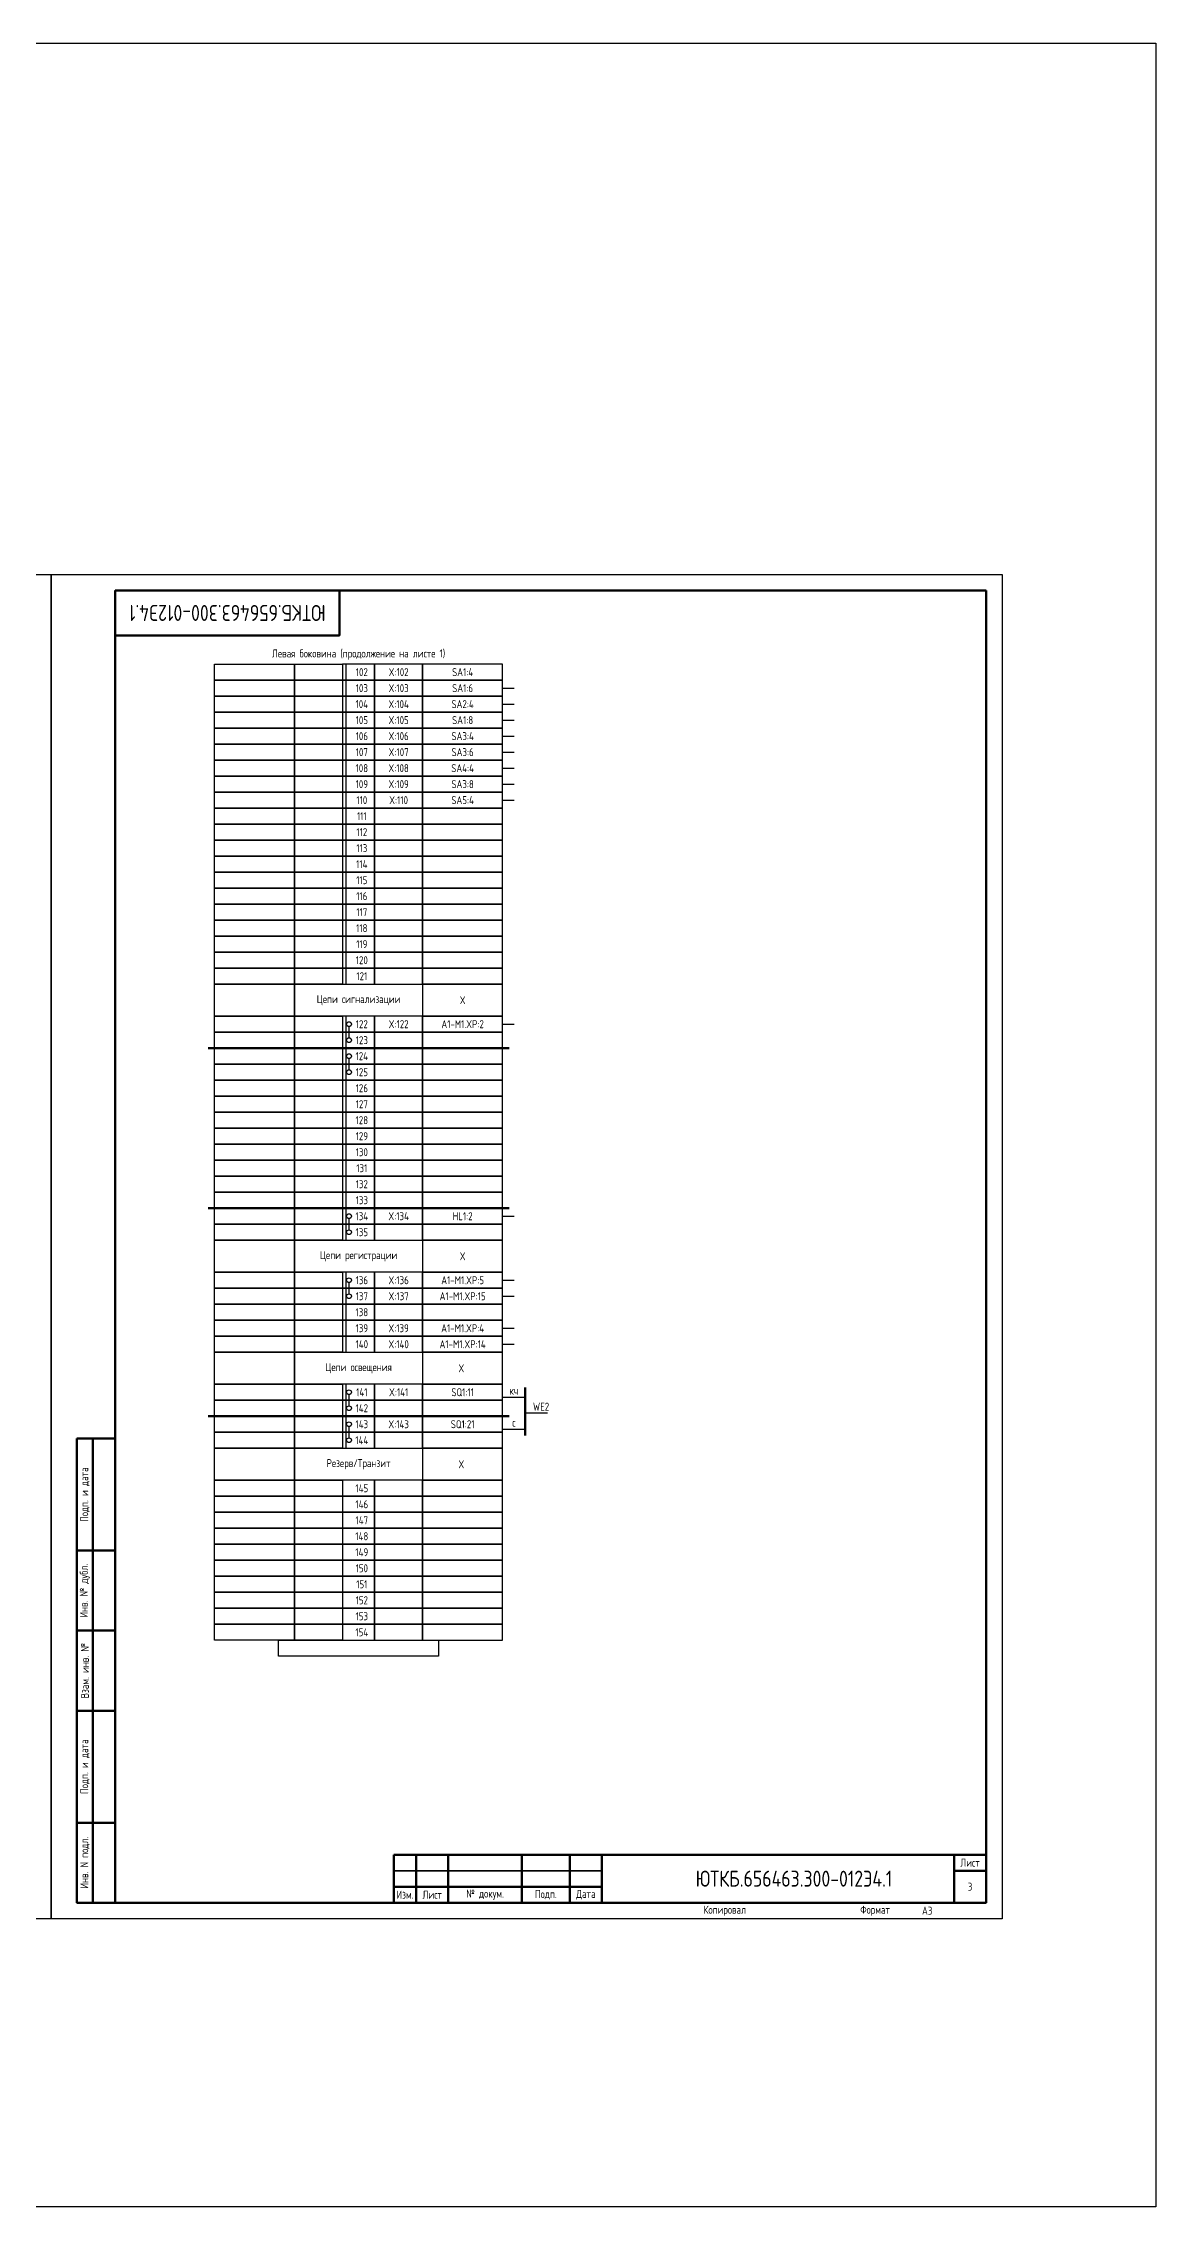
# Model space of a CAD drawing. Header units: millimetres. Extents: x -863 to 2619, y -90 to 586.
# Drawn here: x 2272 to 2619, y -90 to 586 of the extents above; entities that cross this region are included whole.
import ezdxf

# ---------------------------------------------------------------- set-up
doc = ezdxf.new("R2010")
doc.units = ezdxf.units.MM
doc.styles.add('Gost_type_A', font='GOST_A.TTF')

# ---------------------------------------------------------------- blocks, each defined once
blk = doc.blocks.new('Штамп левый нижний')
at = {"lineweight": 50}
for points in [[(-12, 145), (-7, 145), (-7, 110), (-12, 110)], [(-7, 145), (0, 145), (0, 110), (-7, 110)], [(-12, 110), (-7, 110), (-7, 85), (-12, 85)], [(-7, 110), (0, 110), (0, 85), (-7, 85)], [(-12, 85), (-7, 85), (-7, 60), (-12, 60)], [(-7, 85), (0, 85), (0, 60), (-7, 60)], [(-12, 60), (-7, 60), (-7, 25), (-12, 25)], [(-7, 60), (0, 60), (0, 25), (-7, 25)], [(-12, 25), (-7, 25), (-7, 0), (-12, 0)], [(-7, 25), (0, 25), (0, 0), (-7, 0)]]:
    blk.add_lwpolyline(points, close=True, dxfattribs=at)
at = {"char_height": 2.5, "attachment_point": 5, "rotation": 90, "style": 'Gost_type_A'}
for s, insert, width in [('Подп. и дата', (-9.5, 127.5), 35), ('Инв. № дубл.', (-9.5, 97.5), 25), ('Взам. инв. №', (-9.5, 72.5), 25), ('Подп. и дата', (-9.5, 42.5), 35), ('Инв. N подл.', (-9.5, 12.5), 25)]:
    blk.add_mtext(s, dxfattribs=dict(at, insert=insert, width=width))
blk = doc.blocks.new('Штамп угловой верхний')
at = {"lineweight": 50}
blk.add_lwpolyline([(0, 0), (70, 0), (70, -14), (0, -14)], close=True, dxfattribs=at)
blk = doc.blocks.new('Штамп малый нижний')
at = {"lineweight": 50}
for points in [[(-185, 15), (-178, 15), (-178, 5), (-185, 5)], [(-178, 15), (-168, 15), (-168, 5), (-178, 5)], [(-168, 15), (-145, 15), (-145, 5), (-168, 5)], [(-145, 15), (-130, 15), (-130, 5), (-145, 5)], [(-130, 15), (-120, 15), (-120, 5), (-130, 5)], [(-120, 15), (-10, 15), (-10, 0), (-120, 0)], [(-10, 15), (0, 15), (0, 10), (-10, 10)], [(-10, 10), (0, 10), (0, 0), (-10, 0)], [(-185, 5), (-178, 5), (-178, 0), (-185, 0)], [(-178, 5), (-168, 5), (-168, 0), (-178, 0)], [(-168, 5), (-145, 5), (-145, 0), (-168, 0)], [(-145, 5), (-130, 5), (-130, 0), (-145, 0)], [(-130, 5), (-120, 5), (-120, 0), (-130, 0)]]:
    blk.add_lwpolyline(points, close=True, dxfattribs=at)
for points in [[(-185, 15), (-178, 15), (-178, 10), (-185, 10)], [(-178, 15), (-168, 15), (-168, 10), (-178, 10)], [(-168, 15), (-145, 15), (-145, 10), (-168, 10)], [(-145, 15), (-130, 15), (-130, 10), (-145, 10)], [(-130, 15), (-120, 15), (-120, 10), (-130, 10)], [(-185, 10), (-178, 10), (-178, 5), (-185, 5)], [(-178, 10), (-168, 10), (-168, 5), (-178, 5)], [(-168, 10), (-145, 10), (-145, 5), (-168, 5)], [(-145, 10), (-130, 10), (-130, 5), (-145, 5)], [(-130, 10), (-120, 10), (-120, 5), (-130, 5)]]:
    blk.add_lwpolyline(points, close=True)
at = {"char_height": 2.5, "style": 'Gost_type_A'}
for s, insert, width, attachment_point in [('Лист', (-5, 12.5), 10, 5), ('Изм.', (-181.5, 2.5), 7, 5), ('Лист', (-173, 2.5), 10, 5), ('№ докум.', (-156.5, 2.5), 23, 5), ('Подп.', (-137.5, 2.5), 15, 5), ('Дата', (-125, 2.5), 10, 5), ('Копировал', (-75, -2.53), 13.1202, 6), ('Формат', (-30, -2.53), 13.1202, 6)]:
    blk.add_mtext(s, dxfattribs=dict(at, insert=insert, width=width, attachment_point=attachment_point))

msp = doc.modelspace()

# ---------------------------------------------------------------- linework, layer by layer
for p, q in [((2366, 392), (2366, 292)), ((2415, 384.5), (2418.62, 384.5)), ((2415, 379.5), (2418.62, 379.5)), ((2415, 374.5), (2418.62, 374.5)), ((2415, 369.5), (2418.62, 369.5)), ((2415, 364.5), (2418.62, 364.5)), ((2415, 359.5), (2418.62, 359.5)), ((2415, 354.5), (2418.62, 354.5)), ((2415, 349.5), (2418.62, 349.5)), ((2366, 282), (2366, 212)), ((2367, 275.25), (2367, 278.75)), ((2415, 279.5), (2418.62, 279.5)), ((2367, 265.25), (2367, 268.75)), ((2367, 215.25), (2367, 218.75)), ((2415, 219.5), (2418.62, 219.5)), ((2366, 202), (2366, 177)), ((2367, 195.25), (2367, 198.75)), ((2415, 199.5), (2418.62, 199.5)), ((2415, 194.5), (2418.62, 194.5)), ((2415, 184.5), (2418.62, 184.5)), ((2415, 179.5), (2418.62, 179.5)), ((2366, 167), (2366, 157)), ((2367, 160.25), (2367, 163.75)), ((2415, 163), (2422, 163)), ((2366, 157), (2366, 147)), ((2429, 158), (2422, 158)), ((2367, 150.25), (2367, 153.75)), ((2415, 153), (2422, 153))]:
    msp.add_line(p, q)
at = {"lineweight": 50}
for p, q in [((2417, 272), (2323, 272)), ((2417, 222), (2323, 222)), ((2422, 151), (2422, 166)), ((2323, 157), (2417, 157))]:
    msp.add_line(p, q, dxfattribs=at)
for points in [[(-863, 586), (2619, 586), (2619, -90), (-863, -90)], [(2274, 420), (2274, 0), (1977, 0), (1977, 420)], [(2571, 420), (2571, 0), (2274, 0), (2274, 420)], [(2325, 392), (2350, 392), (2350, 387), (2325, 387)], [(2325, 387), (2350, 387), (2350, 382), (2325, 382)], [(2350, 392), (2365, 392), (2365, 387), (2350, 387)], [(2350, 387), (2365, 387), (2365, 382), (2350, 382)], [(2375, 392), (2365, 392), (2365, 387), (2375, 387)], [(2375, 387), (2365, 387), (2365, 382), (2375, 382)], [(2390, 392), (2375, 392), (2375, 387), (2390, 387)], [(2390, 387), (2375, 387), (2375, 382), (2390, 382)], [(2415, 392), (2390, 392), (2390, 387), (2415, 387)], [(2415, 387), (2390, 387), (2390, 382), (2415, 382)], [(2325, 382), (2350, 382), (2350, 377), (2325, 377)], [(2350, 382), (2365, 382), (2365, 377), (2350, 377)], [(2375, 382), (2365, 382), (2365, 377), (2375, 377)], [(2390, 382), (2375, 382), (2375, 377), (2390, 377)], [(2415, 382), (2390, 382), (2390, 377), (2415, 377)], [(2325, 377), (2350, 377), (2350, 372), (2325, 372)], [(2325, 372), (2350, 372), (2350, 367), (2325, 367)], [(2350, 377), (2365, 377), (2365, 372), (2350, 372)], [(2350, 372), (2365, 372), (2365, 367), (2350, 367)], [(2375, 377), (2365, 377), (2365, 372), (2375, 372)], [(2375, 372), (2365, 372), (2365, 367), (2375, 367)], [(2390, 377), (2375, 377), (2375, 372), (2390, 372)], [(2390, 372), (2375, 372), (2375, 367), (2390, 367)], [(2415, 377), (2390, 377), (2390, 372), (2415, 372)], [(2415, 372), (2390, 372), (2390, 367), (2415, 367)], [(2325, 367), (2350, 367), (2350, 362), (2325, 362)], [(2350, 367), (2365, 367), (2365, 362), (2350, 362)], [(2375, 367), (2365, 367), (2365, 362), (2375, 362)], [(2390, 367), (2375, 367), (2375, 362), (2390, 362)], [(2415, 367), (2390, 367), (2390, 362), (2415, 362)], [(2325, 362), (2350, 362), (2350, 357), (2325, 357)], [(2350, 362), (2365, 362), (2365, 357), (2350, 357)], [(2375, 362), (2365, 362), (2365, 357), (2375, 357)], [(2390, 362), (2375, 362), (2375, 357), (2390, 357)], [(2415, 362), (2390, 362), (2390, 357), (2415, 357)], [(2325, 357), (2350, 357), (2350, 352), (2325, 352)], [(2325, 352), (2350, 352), (2350, 347), (2325, 347)], [(2350, 357), (2365, 357), (2365, 352), (2350, 352)], [(2350, 352), (2365, 352), (2365, 347), (2350, 347)], [(2375, 357), (2365, 357), (2365, 352), (2375, 352)], [(2375, 352), (2365, 352), (2365, 347), (2375, 347)], [(2390, 357), (2375, 357), (2375, 352), (2390, 352)], [(2390, 352), (2375, 352), (2375, 347), (2390, 347)], [(2415, 357), (2390, 357), (2390, 352), (2415, 352)], [(2415, 352), (2390, 352), (2390, 347), (2415, 347)], [(2325, 347), (2350, 347), (2350, 342), (2325, 342)], [(2350, 347), (2365, 347), (2365, 342), (2350, 342)], [(2375, 347), (2365, 347), (2365, 342), (2375, 342)], [(2390, 347), (2375, 347), (2375, 342), (2390, 342)], [(2415, 347), (2390, 347), (2390, 342), (2415, 342)], [(2325, 342), (2350, 342), (2350, 337), (2325, 337)], [(2350, 342), (2365, 342), (2365, 337), (2350, 337)], [(2375, 342), (2365, 342), (2365, 337), (2375, 337)], [(2390, 342), (2375, 342), (2375, 337), (2390, 337)], [(2415, 342), (2390, 342), (2390, 337), (2415, 337)], [(2325, 337), (2350, 337), (2350, 332), (2325, 332)], [(2325, 332), (2350, 332), (2350, 327), (2325, 327)], [(2350, 337), (2365, 337), (2365, 332), (2350, 332)], [(2350, 332), (2365, 332), (2365, 327), (2350, 327)], [(2375, 337), (2365, 337), (2365, 332), (2375, 332)], [(2375, 332), (2365, 332), (2365, 327), (2375, 327)], [(2390, 337), (2375, 337), (2375, 332), (2390, 332)], [(2390, 332), (2375, 332), (2375, 327), (2390, 327)], [(2415, 337), (2390, 337), (2390, 332), (2415, 332)], [(2415, 332), (2390, 332), (2390, 327), (2415, 327)], [(2325, 327), (2350, 327), (2350, 322), (2325, 322)], [(2350, 327), (2365, 327), (2365, 322), (2350, 322)], [(2375, 327), (2365, 327), (2365, 322), (2375, 322)], [(2390, 327), (2375, 327), (2375, 322), (2390, 322)], [(2415, 327), (2390, 327), (2390, 322), (2415, 322)], [(2325, 322), (2350, 322), (2350, 317), (2325, 317)], [(2350, 322), (2365, 322), (2365, 317), (2350, 317)], [(2375, 322), (2365, 322), (2365, 317), (2375, 317)], [(2390, 322), (2375, 322), (2375, 317), (2390, 317)], [(2415, 322), (2390, 322), (2390, 317), (2415, 317)], [(2325, 317), (2350, 317), (2350, 312), (2325, 312)], [(2325, 312), (2350, 312), (2350, 307), (2325, 307)], [(2350, 317), (2365, 317), (2365, 312), (2350, 312)], [(2350, 312), (2365, 312), (2365, 307), (2350, 307)], [(2375, 317), (2365, 317), (2365, 312), (2375, 312)], [(2375, 312), (2365, 312), (2365, 307), (2375, 307)], [(2390, 317), (2375, 317), (2375, 312), (2390, 312)], [(2390, 312), (2375, 312), (2375, 307), (2390, 307)], [(2415, 317), (2390, 317), (2390, 312), (2415, 312)], [(2415, 312), (2390, 312), (2390, 307), (2415, 307)], [(2325, 307), (2350, 307), (2350, 302), (2325, 302)], [(2350, 307), (2365, 307), (2365, 302), (2350, 302)], [(2375, 307), (2365, 307), (2365, 302), (2375, 302)], [(2390, 307), (2375, 307), (2375, 302), (2390, 302)], [(2415, 307), (2390, 307), (2390, 302), (2415, 302)], [(2325, 302), (2350, 302), (2350, 297), (2325, 297)], [(2350, 302), (2365, 302), (2365, 297), (2350, 297)], [(2375, 302), (2365, 302), (2365, 297), (2375, 297)], [(2390, 302), (2375, 302), (2375, 297), (2390, 297)], [(2415, 302), (2390, 302), (2390, 297), (2415, 297)], [(2325, 297), (2350, 297), (2350, 292), (2325, 292)], [(2325, 292), (2350, 292), (2350, 282), (2325, 282)], [(2350, 297), (2365, 297), (2365, 292), (2350, 292)], [(2350, 292), (2390, 292), (2390, 282), (2350, 282)], [(2375, 297), (2365, 297), (2365, 292), (2375, 292)], [(2390, 297), (2375, 297), (2375, 292), (2390, 292)], [(2415, 297), (2390, 297), (2390, 292), (2415, 292)], [(2415, 292), (2390, 292), (2390, 282), (2415, 282)], [(2325, 282), (2350, 282), (2350, 277), (2325, 277)], [(2350, 282), (2365, 282), (2365, 277), (2350, 277)], [(2375, 282), (2365, 282), (2365, 277), (2375, 277)], [(2390, 282), (2375, 282), (2375, 277), (2390, 277)], [(2415, 282), (2390, 282), (2390, 277), (2415, 277)], [(2325, 277), (2350, 277), (2350, 272), (2325, 272)], [(2325, 272), (2350, 272), (2350, 267), (2325, 267)], [(2350, 277), (2365, 277), (2365, 272), (2350, 272)], [(2350, 272), (2365, 272), (2365, 267), (2350, 267)], [(2375, 277), (2365, 277), (2365, 272), (2375, 272)], [(2375, 272), (2365, 272), (2365, 267), (2375, 267)], [(2390, 277), (2375, 277), (2375, 272), (2390, 272)], [(2390, 272), (2375, 272), (2375, 267), (2390, 267)], [(2415, 277), (2390, 277), (2390, 272), (2415, 272)], [(2415, 272), (2390, 272), (2390, 267), (2415, 267)], [(2325, 267), (2350, 267), (2350, 262), (2325, 262)], [(2350, 267), (2365, 267), (2365, 262), (2350, 262)], [(2375, 267), (2365, 267), (2365, 262), (2375, 262)], [(2390, 267), (2375, 267), (2375, 262), (2390, 262)], [(2415, 267), (2390, 267), (2390, 262), (2415, 262)], [(2325, 262), (2350, 262), (2350, 257), (2325, 257)], [(2325, 257), (2350, 257), (2350, 252), (2325, 252)], [(2350, 262), (2365, 262), (2365, 257), (2350, 257)], [(2350, 257), (2365, 257), (2365, 252), (2350, 252)], [(2375, 262), (2365, 262), (2365, 257), (2375, 257)], [(2375, 257), (2365, 257), (2365, 252), (2375, 252)], [(2390, 262), (2375, 262), (2375, 257), (2390, 257)], [(2390, 257), (2375, 257), (2375, 252), (2390, 252)], [(2415, 262), (2390, 262), (2390, 257), (2415, 257)], [(2415, 257), (2390, 257), (2390, 252), (2415, 252)], [(2325, 252), (2350, 252), (2350, 247), (2325, 247)], [(2350, 252), (2365, 252), (2365, 247), (2350, 247)], [(2375, 252), (2365, 252), (2365, 247), (2375, 247)], [(2390, 252), (2375, 252), (2375, 247), (2390, 247)], [(2415, 252), (2390, 252), (2390, 247), (2415, 247)], [(2325, 247), (2350, 247), (2350, 242), (2325, 242)], [(2350, 247), (2365, 247), (2365, 242), (2350, 242)], [(2375, 247), (2365, 247), (2365, 242), (2375, 242)], [(2390, 247), (2375, 247), (2375, 242), (2390, 242)], [(2415, 247), (2390, 247), (2390, 242), (2415, 242)], [(2325, 242), (2350, 242), (2350, 237), (2325, 237)], [(2325, 237), (2350, 237), (2350, 232), (2325, 232)], [(2350, 242), (2365, 242), (2365, 237), (2350, 237)], [(2350, 237), (2365, 237), (2365, 232), (2350, 232)], [(2375, 242), (2365, 242), (2365, 237), (2375, 237)], [(2375, 237), (2365, 237), (2365, 232), (2375, 232)], [(2390, 242), (2375, 242), (2375, 237), (2390, 237)], [(2390, 237), (2375, 237), (2375, 232), (2390, 232)], [(2415, 242), (2390, 242), (2390, 237), (2415, 237)], [(2415, 237), (2390, 237), (2390, 232), (2415, 232)], [(2325, 232), (2350, 232), (2350, 227), (2325, 227)], [(2350, 232), (2365, 232), (2365, 227), (2350, 227)], [(2375, 232), (2365, 232), (2365, 227), (2375, 227)], [(2390, 232), (2375, 232), (2375, 227), (2390, 227)], [(2415, 232), (2390, 232), (2390, 227), (2415, 227)], [(2325, 227), (2350, 227), (2350, 222), (2325, 222)], [(2350, 227), (2365, 227), (2365, 222), (2350, 222)], [(2375, 227), (2365, 227), (2365, 222), (2375, 222)], [(2390, 227), (2375, 227), (2375, 222), (2390, 222)], [(2415, 227), (2390, 227), (2390, 222), (2415, 222)], [(2325, 222), (2350, 222), (2350, 217), (2325, 217)], [(2325, 217), (2350, 217), (2350, 212), (2325, 212)], [(2350, 222), (2365, 222), (2365, 217), (2350, 217)], [(2350, 217), (2365, 217), (2365, 212), (2350, 212)], [(2375, 222), (2365, 222), (2365, 217), (2375, 217)], [(2375, 217), (2365, 217), (2365, 212), (2375, 212)], [(2390, 222), (2375, 222), (2375, 217), (2390, 217)], [(2390, 217), (2375, 217), (2375, 212), (2390, 212)], [(2415, 222), (2390, 222), (2390, 217), (2415, 217)], [(2415, 217), (2390, 217), (2390, 212), (2415, 212)], [(2325, 212), (2350, 212), (2350, 202), (2325, 202)], [(2350, 212), (2390, 212), (2390, 202), (2350, 202)], [(2415, 212), (2390, 212), (2390, 202), (2415, 202)], [(2325, 202), (2350, 202), (2350, 197), (2325, 197)], [(2325, 197), (2350, 197), (2350, 192), (2325, 192)], [(2350, 202), (2365, 202), (2365, 197), (2350, 197)], [(2350, 197), (2365, 197), (2365, 192), (2350, 192)], [(2375, 202), (2365, 202), (2365, 197), (2375, 197)], [(2375, 197), (2365, 197), (2365, 192), (2375, 192)], [(2390, 202), (2375, 202), (2375, 197), (2390, 197)], [(2390, 197), (2375, 197), (2375, 192), (2390, 192)], [(2415, 202), (2390, 202), (2390, 197), (2415, 197)], [(2415, 197), (2390, 197), (2390, 192), (2415, 192)], [(2325, 192), (2350, 192), (2350, 187), (2325, 187)], [(2350, 192), (2365, 192), (2365, 187), (2350, 187)], [(2375, 192), (2365, 192), (2365, 187), (2375, 187)], [(2390, 192), (2375, 192), (2375, 187), (2390, 187)], [(2415, 192), (2390, 192), (2390, 187), (2415, 187)], [(2325, 187), (2350, 187), (2350, 182), (2325, 182)], [(2350, 187), (2365, 187), (2365, 182), (2350, 182)], [(2375, 187), (2365, 187), (2365, 182), (2375, 182)], [(2390, 187), (2375, 187), (2375, 182), (2390, 182)], [(2415, 187), (2390, 187), (2390, 182), (2415, 182)], [(2325, 182), (2350, 182), (2350, 177), (2325, 177)], [(2325, 177), (2350, 177), (2350, 167), (2325, 167)], [(2350, 182), (2365, 182), (2365, 177), (2350, 177)], [(2350, 177), (2390, 177), (2390, 167), (2350, 167)], [(2375, 182), (2365, 182), (2365, 177), (2375, 177)], [(2390, 182), (2375, 182), (2375, 177), (2390, 177)], [(2415, 182), (2390, 182), (2390, 177), (2415, 177)], [(2415, 177), (2390, 177), (2390, 167), (2415, 167)], [(2325, 167), (2350, 167), (2350, 162), (2325, 162)], [(2350, 167), (2365, 167), (2365, 162), (2350, 162)], [(2375, 167), (2365, 167), (2365, 162), (2375, 162)], [(2390, 167), (2375, 167), (2375, 162), (2390, 162)], [(2415, 167), (2390, 167), (2390, 162), (2415, 162)], [(2325, 162), (2350, 162), (2350, 157), (2325, 157)], [(2325, 157), (2350, 157), (2350, 152), (2325, 152)], [(2350, 162), (2365, 162), (2365, 157), (2350, 157)], [(2350, 157), (2365, 157), (2365, 152), (2350, 152)], [(2375, 162), (2365, 162), (2365, 157), (2375, 157)], [(2375, 157), (2365, 157), (2365, 152), (2375, 152)], [(2390, 162), (2375, 162), (2375, 157), (2390, 157)], [(2390, 157), (2375, 157), (2375, 152), (2390, 152)], [(2415, 162), (2390, 162), (2390, 157), (2415, 157)], [(2415, 157), (2390, 157), (2390, 152), (2415, 152)], [(2325, 152), (2350, 152), (2350, 147), (2325, 147)], [(2350, 152), (2365, 152), (2365, 147), (2350, 147)], [(2375, 152), (2365, 152), (2365, 147), (2375, 147)], [(2390, 152), (2375, 152), (2375, 147), (2390, 147)], [(2415, 152), (2390, 152), (2390, 147), (2415, 147)], [(2325, 147), (2350, 147), (2350, 137), (2325, 137)], [(2350, 147), (2390, 147), (2390, 137), (2350, 137)], [(2415, 147), (2390, 147), (2390, 137), (2415, 137)], [(2325, 137), (2350, 137), (2350, 132), (2325, 132)], [(2350, 137), (2365, 137), (2365, 132), (2350, 132)], [(2375, 137), (2365, 137), (2365, 132), (2375, 132)], [(2390, 137), (2375, 137), (2375, 132), (2390, 132)], [(2415, 137), (2390, 137), (2390, 132), (2415, 132)], [(2325, 132), (2350, 132), (2350, 127), (2325, 127)], [(2350, 132), (2365, 132), (2365, 127), (2350, 127)], [(2375, 132), (2365, 132), (2365, 127), (2375, 127)], [(2390, 132), (2375, 132), (2375, 127), (2390, 127)], [(2415, 132), (2390, 132), (2390, 127), (2415, 127)], [(2325, 127), (2350, 127), (2350, 122), (2325, 122)], [(2325, 122), (2350, 122), (2350, 117), (2325, 117)], [(2350, 127), (2365, 127), (2365, 122), (2350, 122)], [(2350, 122), (2365, 122), (2365, 117), (2350, 117)], [(2375, 127), (2365, 127), (2365, 122), (2375, 122)], [(2375, 122), (2365, 122), (2365, 117), (2375, 117)], [(2390, 127), (2375, 127), (2375, 122), (2390, 122)], [(2390, 122), (2375, 122), (2375, 117), (2390, 117)], [(2415, 127), (2390, 127), (2390, 122), (2415, 122)], [(2415, 122), (2390, 122), (2390, 117), (2415, 117)], [(2325, 117), (2350, 117), (2350, 112), (2325, 112)], [(2350, 117), (2365, 117), (2365, 112), (2350, 112)], [(2375, 117), (2365, 117), (2365, 112), (2375, 112)], [(2390, 117), (2375, 117), (2375, 112), (2390, 112)], [(2415, 117), (2390, 117), (2390, 112), (2415, 112)], [(2325, 112), (2350, 112), (2350, 107), (2325, 107)], [(2350, 112), (2365, 112), (2365, 107), (2350, 107)], [(2375, 112), (2365, 112), (2365, 107), (2375, 107)], [(2390, 112), (2375, 112), (2375, 107), (2390, 107)], [(2415, 112), (2390, 112), (2390, 107), (2415, 107)], [(2325, 107), (2350, 107), (2350, 102), (2325, 102)], [(2325, 102), (2350, 102), (2350, 97), (2325, 97)], [(2350, 107), (2365, 107), (2365, 102), (2350, 102)], [(2350, 102), (2365, 102), (2365, 97), (2350, 97)], [(2375, 107), (2365, 107), (2365, 102), (2375, 102)], [(2375, 102), (2365, 102), (2365, 97), (2375, 97)], [(2390, 107), (2375, 107), (2375, 102), (2390, 102)], [(2390, 102), (2375, 102), (2375, 97), (2390, 97)], [(2415, 107), (2390, 107), (2390, 102), (2415, 102)], [(2415, 102), (2390, 102), (2390, 97), (2415, 97)], [(2325, 97), (2350, 97), (2350, 92), (2325, 92)], [(2350, 97), (2365, 97), (2365, 92), (2350, 92)], [(2375, 97), (2365, 97), (2365, 92), (2375, 92)], [(2390, 97), (2375, 97), (2375, 92), (2390, 92)], [(2415, 97), (2390, 97), (2390, 92), (2415, 92)], [(2325, 92), (2350, 92), (2350, 87), (2325, 87)], [(2350, 92), (2365, 92), (2365, 87), (2350, 87)], [(2375, 92), (2365, 92), (2365, 87), (2375, 87)], [(2390, 92), (2375, 92), (2375, 87), (2390, 87)], [(2415, 92), (2390, 92), (2390, 87), (2415, 87)], [(2345, 87), (2395, 87), (2395, 82), (2345, 82)]]:
    msp.add_lwpolyline(points, close=True)
msp.add_lwpolyline([(2566, 415), (2566, 5), (2294, 5), (2294, 415)], close=True, dxfattribs=at)
for centre in [(2367, 279.5), (2367, 274.5), (2367, 269.5), (2367, 264.5), (2367, 219.5), (2367, 214.5), (2367, 199.5), (2367, 194.5), (2367, 164.5), (2367, 159.5), (2367, 154.5), (2367, 149.5)]:
    msp.add_circle(centre, 0.75)

# ---------------------------------------------------------------- block references
for name, p in [('Штамп угловой верхний', (2294, 415)), ('Штамп малый нижний', (2566, 5))]:
    msp.add_blockref(name, p)
at = {"color": 1}
msp.add_blockref('Штамп левый нижний', (2294, 5), dxfattribs=at)

# ---------------------------------------------------------------- texts
at = {"insert": (2329, 408), "char_height": 5, "width": 70, "attachment_point": 5, "rotation": 180, "style": 'Gost_type_A'}
msp.add_mtext('ЮТКБ.656463.300-012Э4.1', dxfattribs=at)
at = {"style": 'Gost_type_A'}
for s, insert, char_height, width, attachment_point in [('Левая боковина (продолжение на листе 1)', (2370, 395), 2.5, 90, 5), ('SA1:4', (2402.5, 389.5), 2.5, 25, 5), ('SA1:6', (2402.5, 384.5), 2.5, 25, 5), ('SA2:4', (2402.5, 379.5), 2.5, 25, 5), ('SA1:8', (2402.5, 374.5), 2.5, 25, 5), ('SA3:4', (2402.5, 369.5), 2.5, 25, 5), ('SA3:6', (2402.5, 364.5), 2.5, 25, 5), ('SA4:4', (2402.5, 359.5), 2.5, 25, 5), ('SA3:8', (2402.5, 354.5), 2.5, 25, 5), ('SA5:4', (2402.5, 349.5), 2.5, 25, 5), ('Цепи сигнализации', (2370, 287), 2.5, 40, 5), ('X', (2402.5, 287), 2.5, 25, 5), ('A1-M1.XP:2', (2402.5, 279.5), 2.5, 25, 5), ('HL1:2', (2402.5, 219.5), 2.5, 25, 5), ('Цепи регистрации', (2370, 207), 2.5, 40, 5), ('X', (2402.5, 207), 2.5, 25, 5), ('A1-M1.XP:5', (2402.5, 199.5), 2.5, 25, 5), ('A1-M1.XP:15', (2402.5, 194.5), 2.5, 25, 5), ('A1-M1.XP:4', (2402.5, 184.5), 2.5, 25, 5), ('A1-M1.XP:14', (2402.5, 179.5), 2.5, 25, 5), ('Цепи освещения', (2370, 172), 2.5, 40, 5), ('X', (2402.09, 172), 2.5, 25, 5), ('SQ1:11', (2402.5, 164.5), 2.5, 25, 5), ('кч', (2418.5, 165), 2.5, 7, 5), ('SQ1:21', (2402.5, 154.5), 2.5, 25, 5), ('с', (2418.5, 155), 2.5, 7, 5), ('WE2', (2427, 160), 2.5, 7, 5), ('Резерв/Транзит', (2370, 142), 2.5, 40, 5), ('X', (2402.09, 142), 2.5, 25, 5), ('ЮТКБ.656463.300-012Э4.1', (2506, 12.5), 5, 120, 5), ('3', (2561, 10), 2.5, 10, 5), ('A3', (2546, 2.5), 2.5, 20, 4), ('A3', (2546, 2.5), 2.5, 20, 4)]:
    msp.add_mtext(s, dxfattribs=dict(at, insert=insert, char_height=char_height, width=width, attachment_point=attachment_point))
at = {"ltscale": 10, "char_height": 2.5, "attachment_point": 5, "style": 'Gost_type_A'}
for s, insert, width in [('103', (2371, 384.5), 8), ('102', (2371, 389.5), 8), ('X:103', (2382.5, 384.5), 15), ('X:102', (2382.5, 389.5), 15), ('104', (2371, 379.5), 8), ('X:104', (2382.5, 379.5), 15), ('105', (2371, 374.5), 8), ('X:105', (2382.5, 374.5), 15), ('106', (2371, 369.5), 8), ('107', (2371, 364.5), 8), ('X:106', (2382.5, 369.5), 15), ('X:107', (2382.5, 364.5), 15), ('108', (2371, 359.5), 8), ('X:108', (2382.5, 359.5), 15), ('109', (2371, 354.5), 8), ('X:109', (2382.5, 354.5), 15), ('110', (2371, 349.5), 8), ('111', (2371, 344.5), 8), ('X:110', (2382.5, 349.5), 15), ('112', (2371, 339.5), 8), ('113', (2371, 334.5), 8), ('114', (2371, 329.5), 8), ('115', (2371, 324.5), 8), ('116', (2371, 319.5), 8), ('117', (2371, 314.5), 8), ('118', (2371, 309.5), 8), ('119', (2371, 304.5), 8), ('120', (2371, 299.5), 8), ('121', (2371, 294.5), 8), ('122', (2371, 279.5), 8), ('X:122', (2382.5, 279.5), 15), ('124', (2371, 269.5), 8), ('123', (2371, 274.5), 8), ('125', (2371, 264.5), 8), ('126', (2371, 259.5), 8), ('128', (2371, 249.5), 8), ('127', (2371, 254.5), 8), ('129', (2371, 244.5), 8), ('130', (2371, 239.5), 8), ('132', (2371, 229.5), 8), ('131', (2371, 234.5), 8), ('133', (2371, 224.5), 8), ('134', (2371, 219.5), 8), ('X:134', (2382.5, 219.5), 15), ('135', (2371, 214.5), 8), ('136', (2371, 199.5), 8), ('X:136', (2382.5, 199.5), 15), ('138', (2371, 189.5), 8), ('137', (2371, 194.5), 8), ('X:137', (2382.5, 194.5), 15), ('139', (2371, 184.5), 8), ('X:139', (2382.5, 184.5), 15), ('140', (2371, 179.5), 8), ('X:140', (2382.5, 179.5), 15), ('141', (2371, 164.5), 8), ('X:141', (2382.5, 164.5), 15), ('143', (2371, 154.5), 8), ('142', (2371, 159.5), 8), ('X:143', (2382.5, 154.5), 15), ('144', (2371, 149.5), 8), ('145', (2371, 134.5), 8), ('146', (2371, 129.5), 8), ('147', (2371, 124.5), 8), ('148', (2371, 119.5), 8), ('149', (2371, 114.5), 8), ('150', (2371, 109.5), 8), ('151', (2371, 104.5), 8), ('153', (2371, 94.5), 8), ('152', (2371, 99.5), 8), ('154', (2371, 89.5), 8)]:
    msp.add_mtext(s, dxfattribs=dict(at, insert=insert, width=width))

doc.saveas('drawing.dxf')
